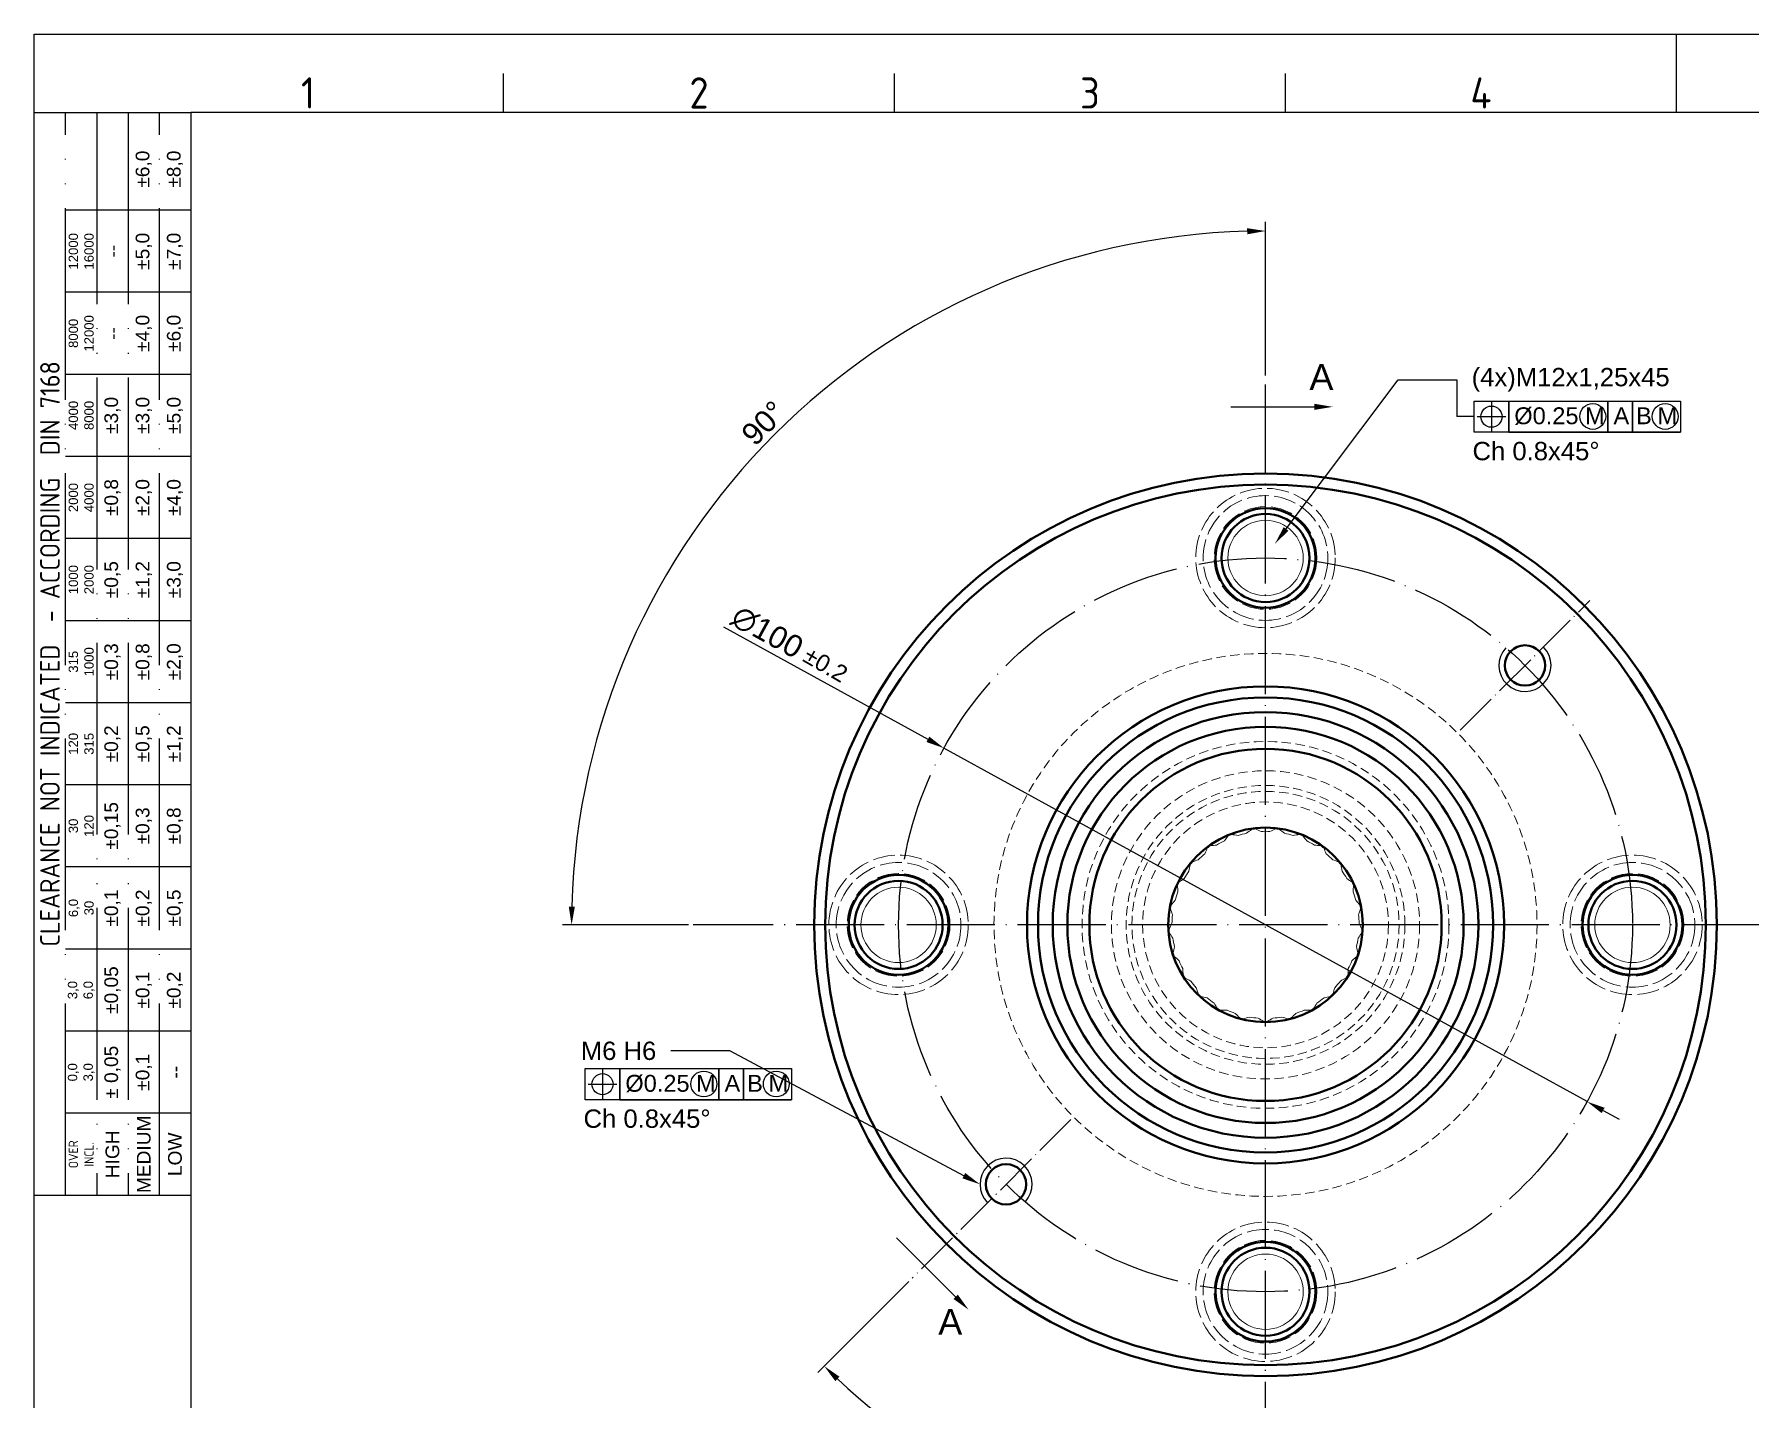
# Model space of a CAD drawing. Header units: millimetres. Extents: x 2429 to 2877, y 1091 to 1407.
# Drawn here: x 2429 to 2662.8, y 1221.5 to 1407.5 of the extents above; entities that cross this region are included whole.
import ezdxf
from ezdxf import colors
from ezdxf.entities.mleader import LeaderData, LeaderLine
from ezdxf.enums import TextEntityAlignment as Align
from ezdxf.math import Vec2, Vec3

# ---------------------------------------------------------------- set-up
doc = ezdxf.new("R2010")
doc.units = ezdxf.units.MM
for name, pattern in [('ACAD_ISO02W100', [15, 12, -3]), ('ACAD_ISO04W100', [30, 24, -3, 0, -3]), ('ACAD_ISO05W100', [33, 24, -3, 0, -3, 0, -3]), ('HIDDEN', [1.905, 1.27, -0.635])]:
    doc.linetypes.add(name, pattern=pattern)
for name, color, linetype, lineweight in [('AM_0', 7, 'Continuous', 40), ('AM_4', 1, 'ACAD_ISO04W100', 25), ('AM_5', 3, 'Continuous', 25), ('AM_BOR', 2, 'ACAD_ISO05W100', 35)]:
    doc.layers.add(name, color=color, linetype=linetype, lineweight=lineweight)
doc.styles.add('ACISOTS', font='isocp.shx', dxfattribs={"height": 1})
doc.styles.get("Standard").update_dxf_attribs({"font": 'arial.ttf'})
doc.dimstyles.new('ISO-25', dxfattribs={"dimtxt": 3, "dimasz": 2.5, "dimexe": 1.25, "dimexo": 0.625, "dimtad": 1, "dimtxsty": 'Standard', "dimcen": 2.5, "dimadec": 0, "dimazin": 0, "dimtfac": 1, "dimtmove": 0, "dimatfit": 3, "dimfxl": 1, "dimarcsym": 0})

# ---------------------------------------------------------------- blocks, each defined once
blk = doc.blocks.new('A3 ZTL')
for p, q in [((19.57, 280.82), (19.57, 9.78)), ((401.17, 280.82), (19.57, 280.82))]:
    blk.add_line(p, q)
at = {"layer": 'AM_BOR', "color": 135, "linetype": 'Continuous', "lineweight": 25}
for p, q in [((0, 0), (0, 290.61)), ((0, 290.61), (410.96, 290.61))]:
    blk.add_line(p, q, dxfattribs=at)
at = {"layer": 'AM_BOR', "color": 135, "lineweight": 25}
for p, q in [((205.48, 280.82), (205.48, 290.61)), ((58.71, 280.82), (58.71, 285.71)), ((107.63, 280.82), (107.63, 285.71)), ((156.56, 280.82), (156.56, 285.71)), ((3.91, 145.3), (3.91, 280.82)), ((7.83, 280.82), (7.83, 145.3)), ((11.74, 280.82), (11.74, 145.3)), ((15.66, 145.3), (15.66, 280.82)), ((19.57, 268.59), (3.91, 268.59)), ((19.57, 258.32), (3.91, 258.32)), ((19.57, 248.04), (3.91, 248.04)), ((19.57, 237.77), (3.91, 237.77)), ((19.57, 227.5), (3.91, 227.5)), ((19.57, 217.22), (3.91, 217.22)), ((19.57, 206.95), (3.91, 206.95)), ((19.57, 196.67), (3.91, 196.67)), ((19.57, 186.4), (3.91, 186.4)), ((19.57, 176.13), (3.91, 176.13)), ((19.57, 165.85), (3.91, 165.85)), ((19.57, 155.58), (3.91, 155.58))]:
    blk.add_line(p, q, dxfattribs=at)
blk.add_lwpolyline([(19.57, 145.3), (0, 145.3), (0, 280.82), (19.57, 280.82)], close=True, dxfattribs=at)
at = {"layer": 'AM_BOR', "color": 135, "lineweight": 25, "style": 'ACISOTS'}
for s, p in [('1', (34.25, 283.27)), ('2', (83.17, 283.27)), ('3', (132.09, 283.27)), ('4', (181.02, 283.27))]:
    blk.add_text(s, height=3.91, dxfattribs=at).set_placement(p, align=Align.MIDDLE)
at = {"layer": 'AM_BOR', "color": 135, "lineweight": 25, "attachment_point": 5, "rotation": 90}
for s, insert, char_height, width in [('±6,0', (13.7, 273.73), 1.712, 10.274), ('±8,0', (17.61, 273.73), 1.712, 10.274), ('12000\\P16000', (5.87, 263.45), 1.174, 10.274), ('--', (9.78, 263.45), 1.712, 10.274), ('±5,0', (13.7, 263.45), 1.712, 10.274), ('±7,0', (17.61, 263.45), 1.712, 10.274), ('8000\\P12000', (5.87, 253.18), 1.174, 10.274), ('--', (9.78, 253.18), 1.712, 10.274), ('±4,0', (13.7, 253.18), 1.712, 10.274), ('±6,0', (17.61, 253.18), 1.712, 10.274), ('{\\Fisocp.shx|c0;CLEARANCE NOT INDICATED  - ACCORDING  DIN 7168}', (1.96, 213.06), 2.4462, 135.5186), ('±3,0', (9.78, 242.91), 1.712, 10.274), ('±3,0', (13.7, 242.91), 1.712, 10.274), ('±5,0', (17.61, 242.91), 1.712, 10.274), ('4000\\P8000', (5.87, 242.91), 1.174, 10.274), ('2000\\P4000', (5.87, 232.63), 1.174, 10.274), ('±0,8', (9.78, 232.63), 1.712, 10.274), ('±2,0', (13.7, 232.63), 1.712, 10.274), ('±4,0', (17.61, 232.63), 1.712, 10.274), ('1000\\P2000', (5.87, 222.36), 1.174, 10.274), ('±0,5', (9.78, 222.36), 1.712, 10.274), ('±1,2', (13.7, 222.36), 1.712, 10.274), ('±3,0', (17.61, 222.36), 1.712, 10.274), ('315\\P1000', (5.87, 212.08), 1.174, 10.274), ('±0,3', (9.78, 212.08), 1.712, 10.274), ('±0,8', (13.7, 212.08), 1.712, 10.274), ('±2,0', (17.61, 212.08), 1.712, 10.274), ('±0,2', (9.78, 201.81), 1.712, 10.274), ('±0,5', (13.7, 201.81), 1.712, 10.274), ('±1,2', (17.61, 201.81), 1.712, 10.274), ('120\\P315', (5.87, 201.81), 1.174, 10.274), ('±0,15', (9.78, 191.54), 1.712, 10.274), ('±0,3', (13.7, 191.54), 1.712, 10.274), ('±0,8', (17.61, 191.54), 1.712, 10.274), ('30\\P120', (5.87, 191.54), 1.174, 10.274), ('±0,1', (9.78, 181.26), 1.712, 10.274), ('±0,2', (13.7, 181.26), 1.712, 10.274), ('±0,5', (17.61, 181.26), 1.712, 10.274), ('6,0\\P30', (5.87, 181.26), 1.174, 10.274), ('±0,05', (9.78, 170.99), 1.712, 10.274), ('3,0\\P6,0', (5.87, 170.99), 1.174, 10.274), ('±0,1', (13.7, 170.99), 1.712, 10.274), ('±0,2', (17.61, 170.99), 1.712, 10.274), ('± 0,05', (9.78, 160.71), 1.712, 10.274), ('0,0\\P3,0', (5.87, 160.71), 1.174, 10.274), ('\\pt4.69206;±0,1', (13.7, 160.71), 1.7123, 10.274), ('--', (17.61, 160.71), 1.712, 10.274), ('MEDIUM', (13.7, 150.44), 1.712, 10.274), ('HIGH', (9.78, 150.44), 1.712, 10.274), ('LOW', (17.61, 150.44), 1.712, 10.274), ('{\\Fisocp.shx|c0;OVER\\PINCL.}', (5.87, 150.44), 1.1742, 10.274)]:
    blk.add_mtext(s, dxfattribs=dict(at, insert=insert, char_height=char_height, width=width))
blk = doc.blocks.new('*D48')
at = {"layer": 'AM_5', "color": 0, "lineweight": -2, "transparency": 16777216}
for p, q in [((2522.96, 1326.7), (2550.81, 1311.39)), ((2640.63, 1262.01), (2553, 1310.18)), ((2642.82, 1260.8), (2645.01, 1259.6))]:
    blk.add_line(p, q, dxfattribs=at)
at = {"layer": 'AM_5', "color": 0, "transparency": 16777216}
for points in [[(2551.01, 1311.75), (2550.61, 1311.02), (2553, 1310.18)], [(2643.02, 1261.17), (2642.62, 1260.44), (2640.63, 1262.01)]]:
    blk.add_solid(points, dxfattribs=at)
at = {"layer": 'Defpoints', "color": 0, "transparency": 16777216}
for p in [(2553, 1310.18), (2640.63, 1262.01)]:
    blk.add_point(p, dxfattribs=at)
at = {"layer": 'AM_5', "color": 0, "transparency": 16777216, "insert": (2528.92, 1325.98), "char_height": 3, "attachment_point": 5, "rotation": 331.2004}
blk.add_mtext('∅100', dxfattribs=at)
blk = doc.blocks.new('*D49')
at = {"layer": 'AM_5', "color": 0, "lineweight": -2, "transparency": 16777216}
for p, q in [((2596.82, 1360.98), (2596.82, 1381.91)), ((2518.21, 1286.1), (2501.01, 1286.1))]:
    blk.add_line(p, q, dxfattribs=at)
blk.add_arc((2596.82, 1286.1), 94.56, 91.5149, 178.4851, dxfattribs=at)
at = {"layer": 'AM_5', "color": 0, "transparency": 16777216}
for points in [[(2594.31, 1381.04), (2594.32, 1380.21), (2596.82, 1380.66)], [(2502.71, 1288.59), (2501.87, 1288.6), (2502.26, 1286.1)]]:
    blk.add_solid(points, dxfattribs=at)
at = {"layer": 'Defpoints', "color": 0, "transparency": 16777216}
for p in [(2549.54, 1367.99), (2596.82, 1360.36), (2518.83, 1286.1), (2816.64, 1286.1), (2596.82, 1211.84)]:
    blk.add_point(p, dxfattribs=at)
at = {"layer": 'AM_5', "color": 0, "transparency": 16777216, "insert": (2528.43, 1354.48), "char_height": 3, "attachment_point": 5, "rotation": 45}
blk.add_mtext('90°', dxfattribs=at)
blk = doc.blocks.new('*D50')
at = {"layer": 'AM_5', "color": 0, "lineweight": -2, "transparency": 16777216}
for p, q in [((2548.21, 1237.49), (2535.8, 1225.08)), ((2596.82, 1211.21), (2596.82, 1199.8))]:
    blk.add_line(p, q, dxfattribs=at)
blk.add_arc((2596.82, 1286.1), 85.04, 226.6844, 268.3156, dxfattribs=at)
at = {"layer": 'AM_5', "color": 0, "transparency": 16777216}
for points in [[(2538.19, 1223.92), (2538.77, 1224.52), (2536.68, 1225.96)], [(2594.32, 1201.51), (2594.31, 1200.67), (2596.82, 1201.05)]]:
    blk.add_solid(points, dxfattribs=at)
at = {"layer": 'Defpoints', "color": 0, "transparency": 16777216}
for p in [(2596.82, 1360.36), (2570.3, 1259.58), (2548.65, 1237.93), (2554.3, 1212.45), (2596.82, 1211.84)]:
    blk.add_point(p, dxfattribs=at)
at = {"layer": 'AM_5', "color": 0, "transparency": 16777216, "insert": (2565.1, 1209.51), "char_height": 3, "attachment_point": 5, "rotation": 337.5}
blk.add_mtext('45°', dxfattribs=at)

msp = doc.modelspace()

# ---------------------------------------------------------------- linework, layer by layer
at = {"color": 7, "linetype": 'ACAD_ISO02W100', "lineweight": 15, "ltscale": 0.25}
for centre, radius in [((2596.817, 1336.096), 9.5), ((2596.817, 1336.096), 8.5), ((2596.817, 1336.096), 7), ((2546.817, 1286.096), 9.5), ((2646.817, 1286.096), 9.5), ((2546.817, 1286.096), 8.5), ((2546.817, 1286.096), 7), ((2646.817, 1286.096), 8.5), ((2646.817, 1286.096), 7), ((2596.817, 1236.096), 9.5), ((2596.817, 1236.096), 8.5), ((2596.817, 1236.096), 7)]:
    msp.add_circle(centre, radius, dxfattribs=at)
at = {"color": 7, "linetype": 'Continuous', "lineweight": 15}
for centre, radius in [((2596.817, 1336.096), 6), ((2596.817, 1336.096), 5.134), ((2546.817, 1286.096), 6), ((2546.817, 1286.096), 5.134), ((2646.817, 1286.096), 6), ((2646.817, 1286.096), 5.134), ((2596.817, 1236.096), 6), ((2596.817, 1236.096), 5.134)]:
    msp.add_circle(centre, radius, dxfattribs=at)
at = {"color": 7, "linetype": 'HIDDEN', "lineweight": 0}
for radius in [37, 25, 21, 19, 18.2, 16.75]:
    msp.add_circle((2596.817, 1286.096), radius, dxfattribs=at)
at = {"color": 7, "linetype": 'Continuous', "lineweight": 15}
for radius, start, end in [(12.75, 116.09841, 121.50159), (13.15, 110.51066, 112.68934), (12.75, 101.69841, 107.10159), (13.15, 96.11066, 98.28934), (12.75, 87.29841, 92.70159), (13.15, 81.71066, 83.88934), (12.75, 72.89841, 78.30159), (13.15, 67.31066, 69.48934), (12.75, 58.49841, 63.90159), (12.75, 130.49841, 135.90159), (13.15, 124.91066, 127.08934), (13.15, 52.91066, 55.08934), (12.75, 44.09841, 49.50159), (12.75, 144.89841, 150.30159), (13.15, 139.31066, 141.48934), (13.15, 38.51066, 40.68934), (12.75, 29.69841, 35.10159), (12.75, 159.29841, 164.70159), (13.15, 153.71066, 155.88934), (13.15, 24.11066, 26.28934), (12.75, 15.29841, 20.70159), (13.15, 168.11066, 170.28934), (13.15, 9.71066, 11.88934), (12.75, 173.69841, 179.10159), (12.75, 0.89841, 6.30159), (13.15, 182.51066, 184.68934), (12.75, 188.09841, 193.50159), (12.75, 346.49841, 351.90159), (13.15, 355.31066, 357.48934), (13.15, 196.91066, 199.08934), (12.75, 202.49841, 207.90159), (12.75, 332.09841, 337.50159), (13.15, 340.91066, 343.08934), (13.15, 211.31066, 213.48934), (13.15, 326.51066, 328.68934), (12.75, 216.89841, 222.30159), (13.15, 225.71066, 227.88934), (13.15, 312.11066, 314.28934), (12.75, 317.69841, 323.10159), (12.75, 231.29841, 236.70159), (13.15, 240.11066, 242.28934), (12.75, 245.69841, 251.10159), (12.75, 288.89841, 294.30159), (13.15, 297.71066, 299.88934), (12.75, 303.29841, 308.70159), (13.15, 254.51066, 256.68934), (12.75, 260.09841, 265.50159), (13.15, 268.91066, 271.08934), (12.75, 274.49841, 279.90159), (13.15, 283.31066, 285.48934)]:
    msp.add_arc((2596.817, 1286.096), radius, start, end, dxfattribs=at)
for points in [[(2591.744, 1298.228), (2591.566, 1298.002), (2591.387, 1297.774), (2591.208, 1297.546)], [(2593.067, 1298.282), (2592.78, 1298.326), (2592.494, 1298.369), (2592.209, 1298.412)], [(2594.921, 1299.109), (2594.692, 1298.934), (2594.462, 1298.758), (2594.232, 1298.581)], [(2596.216, 1298.832), (2595.949, 1298.945), (2595.682, 1299.059), (2595.417, 1299.171)], [(2598.217, 1299.171), (2597.951, 1299.059), (2597.685, 1298.945), (2597.418, 1298.832)], [(2599.402, 1298.581), (2599.171, 1298.758), (2598.942, 1298.934), (2598.713, 1299.109)], [(2601.424, 1298.412), (2601.139, 1298.369), (2600.853, 1298.326), (2600.566, 1298.282)], [(2602.426, 1297.546), (2602.246, 1297.774), (2602.067, 1298.002), (2601.889, 1298.228)], [(2587.66, 1294.969), (2587.388, 1294.868), (2587.116, 1294.769), (2586.846, 1294.669)], [(2588.887, 1296.586), (2588.77, 1296.322), (2588.654, 1296.057), (2588.537, 1295.791)], [(2590.155, 1296.967), (2589.866, 1296.938), (2589.578, 1296.909), (2589.291, 1296.88)], [(2604.343, 1296.88), (2604.056, 1296.909), (2603.768, 1296.938), (2603.479, 1296.967)], [(2605.097, 1295.791), (2604.98, 1296.057), (2604.863, 1296.322), (2604.747, 1296.586)], [(2606.788, 1294.669), (2606.517, 1294.769), (2606.246, 1294.868), (2605.973, 1294.969)], [(2586.527, 1294.284), (2586.48, 1294), (2586.433, 1293.714), (2586.386, 1293.428)], [(2607.248, 1293.428), (2607.201, 1293.714), (2607.154, 1294), (2607.107, 1294.284)], [(2584.814, 1291.468), (2584.839, 1291.181), (2584.865, 1290.893), (2584.89, 1290.603)], [(2585.742, 1292.413), (2585.502, 1292.248), (2585.264, 1292.084), (2585.027, 1291.92)], [(2608.607, 1291.92), (2608.369, 1292.084), (2608.131, 1292.248), (2607.892, 1292.413)], [(2608.744, 1290.603), (2608.769, 1290.893), (2608.794, 1291.181), (2608.82, 1291.468)], [(2583.855, 1288.314), (2583.951, 1288.042), (2584.047, 1287.769), (2584.144, 1287.496)], [(2584.519, 1289.46), (2584.328, 1289.241), (2584.138, 1289.023), (2583.949, 1288.805)], [(2609.685, 1288.805), (2609.496, 1289.023), (2609.306, 1289.241), (2609.115, 1289.46)], [(2609.49, 1287.496), (2609.586, 1287.769), (2609.683, 1288.042), (2609.778, 1288.314)], [(2584.068, 1286.296), (2583.938, 1286.036), (2583.809, 1285.778), (2583.679, 1285.52)], [(2609.954, 1285.52), (2609.825, 1285.778), (2609.695, 1286.036), (2609.565, 1286.296)], [(2583.711, 1285.021), (2583.871, 1284.782), (2584.032, 1284.541), (2584.194, 1284.3)], [(2609.44, 1284.3), (2609.601, 1284.541), (2609.762, 1284.782), (2609.923, 1285.021)], [(2584.419, 1283.119), (2584.358, 1282.835), (2584.296, 1282.553), (2584.235, 1282.271)], [(2584.39, 1281.795), (2584.605, 1281.603), (2584.821, 1281.411), (2585.037, 1281.217)], [(2608.596, 1281.217), (2608.813, 1281.411), (2609.029, 1281.603), (2609.244, 1281.795)], [(2609.398, 1282.271), (2609.337, 1282.553), (2609.276, 1282.835), (2609.214, 1283.119)], [(2585.549, 1280.13), (2585.56, 1279.839), (2585.571, 1279.55), (2585.582, 1279.262)], [(2585.85, 1278.84), (2586.106, 1278.708), (2586.363, 1278.575), (2586.621, 1278.441)], [(2607.013, 1278.441), (2607.271, 1278.575), (2607.528, 1278.708), (2607.784, 1278.84)], [(2608.052, 1279.262), (2608.063, 1279.55), (2608.074, 1279.839), (2608.085, 1280.13)], [(2587.387, 1277.515), (2587.47, 1277.237), (2587.552, 1276.959), (2587.634, 1276.683)], [(2587.999, 1276.341), (2588.28, 1276.276), (2588.562, 1276.211), (2588.845, 1276.146)], [(2604.789, 1276.146), (2605.072, 1276.211), (2605.354, 1276.276), (2605.635, 1276.341)], [(2605.999, 1276.683), (2606.081, 1276.959), (2606.164, 1277.237), (2606.247, 1277.515)], [(2589.817, 1275.439), (2589.967, 1275.19), (2590.115, 1274.942), (2590.264, 1274.695)], [(2590.702, 1274.454), (2590.99, 1274.461), (2591.279, 1274.469), (2591.57, 1274.476)], [(2592.687, 1274.033), (2592.894, 1273.829), (2593.1, 1273.626), (2593.305, 1273.424)], [(2600.329, 1273.424), (2600.534, 1273.626), (2600.74, 1273.829), (2600.946, 1274.033)], [(2602.064, 1274.476), (2602.354, 1274.469), (2602.644, 1274.461), (2602.932, 1274.454)], [(2603.37, 1274.695), (2603.518, 1274.942), (2603.667, 1275.19), (2603.817, 1275.439)], [(2593.789, 1273.299), (2594.067, 1273.378), (2594.345, 1273.457), (2594.624, 1273.536)], [(2595.817, 1273.385), (2596.068, 1273.239), (2596.318, 1273.094), (2596.567, 1272.948)], [(2597.067, 1272.948), (2597.316, 1273.094), (2597.566, 1273.239), (2597.817, 1273.385)], [(2599.009, 1273.536), (2599.289, 1273.457), (2599.567, 1273.378), (2599.844, 1273.299)]]:
    msp.add_open_spline(points, degree=3, dxfattribs=at)
at = {"layer": 'AM_0'}
for centre, radius in [((2596.817, 1286.096), 61.5), ((2596.817, 1286.096), 60), ((2596.817, 1286.096), 60), ((2596.817, 1336.096), 6.8), ((2596.817, 1336.096), 6), ((2632.172, 1321.451), 2.75), ((2596.817, 1286.096), 32.5), ((2596.817, 1286.096), 31), ((2596.817, 1286.096), 29), ((2596.817, 1286.096), 27), ((2596.817, 1286.096), 24), ((2596.817, 1286.096), 13.25), ((2546.817, 1286.096), 6.8), ((2646.817, 1286.096), 6.8), ((2546.817, 1286.096), 6), ((2646.817, 1286.096), 6), ((2561.461, 1250.741), 2.75), ((2596.817, 1236.096), 6.8), ((2596.817, 1236.096), 6)]:
    msp.add_circle(centre, radius, dxfattribs=at)
at = {"layer": 'AM_4', "ltscale": 0.5}
for p, q in [((2596.817, 1211.837), (2596.817, 1360.356)), ((2816.641, 1286.096), (2518.831, 1286.096))]:
    msp.add_line(p, q, dxfattribs=at)
at = {"layer": 'AM_4', "ltscale": 0.25}
for p, q in [((2623.333, 1312.613), (2641.011, 1330.29)), ((2570.3, 1259.58), (2548.65, 1237.929))]:
    msp.add_line(p, q, dxfattribs=at)
at = {"layer": 'AM_4', "ltscale": 0.5}
msp.add_circle((2596.817, 1286.096), 50, dxfattribs=at)
at = {"layer": 'AM_5'}
for p, q in [((2622.906, 1360.382), (2622.906, 1355.36)), ((2592.076, 1356.695), (2603.468, 1356.695)), ((2627.603, 1357.363), (2627.603, 1353.358)), ((2625.242, 1355.36), (2622.906, 1355.36)), ((2625.651, 1355.36), (2629.556, 1355.36)), ((2629.965, 1353.243), (2643.452, 1353.243)), ((2643.452, 1353.243), (2646.836, 1353.243)), ((2646.836, 1353.243), (2653.372, 1353.243)), ((2506.469, 1266.385), (2506.469, 1262.38)), ((2504.516, 1264.383), (2508.422, 1264.383)), ((2508.83, 1262.265), (2522.318, 1262.265)), ((2522.318, 1262.265), (2525.702, 1262.265)), ((2525.702, 1262.265), (2532.238, 1262.265)), ((2546.534, 1243.467), (2554.59, 1235.411))]:
    msp.add_line(p, q, dxfattribs=at)
for points in [[(2625.242, 1357.478), (2629.965, 1357.478), (2629.965, 1353.243), (2625.242, 1353.243)], [(2629.965, 1357.478), (2643.452, 1357.478), (2643.452, 1353.243), (2629.965, 1353.243)], [(2643.452, 1357.478), (2646.836, 1357.478), (2646.836, 1353.243), (2643.452, 1353.243)], [(2646.836, 1357.478), (2653.372, 1357.478), (2653.372, 1353.243), (2646.836, 1353.243)], [(2504.108, 1266.5), (2508.83, 1266.5), (2508.83, 1262.265), (2504.108, 1262.265)], [(2508.83, 1266.5), (2522.318, 1266.5), (2522.318, 1262.265), (2508.83, 1262.265)], [(2522.318, 1266.5), (2525.702, 1266.5), (2525.702, 1262.265), (2522.318, 1262.265)], [(2525.702, 1266.5), (2532.238, 1266.5), (2532.238, 1262.265), (2525.702, 1262.265)]]:
    msp.add_lwpolyline(points, close=True, dxfattribs=at)
for centre, radius in [((2627.603, 1355.36), 1.441), ((2641.411, 1355.388), 1.757), ((2651.28, 1355.388), 1.757), ((2506.469, 1264.383), 1.441), ((2520.277, 1264.41), 1.757), ((2530.146, 1264.41), 1.757)]:
    msp.add_circle(centre, radius, dxfattribs=at)
for centre, start, end in [((2632.172, 1321.451), 137.03443, 45), ((2561.461, 1250.741), 317.03443, 225)]:
    msp.add_arc(centre, 3.55, start, end, dxfattribs=at)
for points in [[(2603.468, 1356.279), (2603.468, 1357.112), (2605.968, 1356.695)], [(2554.884, 1235.706), (2554.295, 1235.117), (2556.357, 1233.644)]]:
    msp.add_solid(points, dxfattribs=at)

# ---------------------------------------------------------------- block references
at = {"linetype": 'ByBlock', "lineweight": 0, "xscale": 1.089, "yscale": 1.089, "zscale": 1.089}
msp.add_blockref('A3 ZTL', (2429.046, 1090.997), dxfattribs=at)

# ---------------------------------------------------------------- texts
at = {"layer": 'AM_5'}
for s, width, insert, char_height, attachment_point in [('A', 12.46166, (2602.802, 1359.013), 3.5, 7), ('%%C0.25', 18.23779, (2630.718, 1356.63), 2.3, 1), ('M', 18.23779, (2640.359, 1356.63), 2.3, 1), ('A', 18.23779, (2644.234, 1356.63), 2.3, 1), ('B', 18.23779, (2647.308, 1356.63), 2.3, 1), ('M', 18.23779, (2650.228, 1356.63), 2.3, 1), ('%%C0.25', 18.23779, (2509.584, 1265.653), 2.3, 1), ('M', 18.23779, (2519.225, 1265.653), 2.3, 1), ('A', 18.23779, (2523.1, 1265.653), 2.3, 1), ('B', 18.23779, (2526.174, 1265.653), 2.3, 1), ('M', 18.23779, (2529.093, 1265.653), 2.3, 1), ('A', 12.46166, (2552.23, 1233.761), 3.5, 1)]:
    msp.add_mtext_dynamic_manual_height_columns(s, width=width, gutter_width=12.5, heights=[0], dxfattribs=dict(at, insert=insert, char_height=char_height, attachment_point=attachment_point))
at = {"layer": 'AM_5', "color": 3, "char_height": 2.5, "attachment_point": 1}
for insert in [(2625.022, 1351.916), (2503.888, 1260.939)]:
    msp.add_mtext_dynamic_manual_height_columns('Ch 0.8x45%%D', width=40.20612, gutter_width=12.5, heights=[0], dxfattribs=dict(at, insert=insert))
at = {"layer": 'AM_5', "insert": (2534.752, 1324.115), "char_height": 2.3, "attachment_point": 1, "rotation": 330.0839}
msp.add_mtext_dynamic_manual_height_columns('%%P0.2', width=18.23779, gutter_width=12.5, heights=[0], dxfattribs=at)

# ---------------------------------------------------------------- dimensions: what is measured, and where the dimension line sits
at = {"layer": 'AM_5'}
for base, line1, line2, picture, middle in [((2549.537, 1367.987), ((2816.641, 1286.096), (2518.831, 1286.096)), ((2596.817, 1211.837), (2596.817, 1360.356)), '*D49', (2528.428, 1354.485)), ((2554.296, 1212.447), ((2596.817, 1211.837), (2596.817, 1360.356)), ((2570.3, 1259.58), (2548.65, 1237.929)), '*D50', (2565.096, 1209.514))]:
    dim = msp.add_angular_dim_2l(base=base, line1=line1, line2=line2, dimstyle='ISO-25', dxfattribs=at)
    dim.commit()
    dim.dimension.update_dxf_attribs({"geometry": picture, "text_midpoint": middle})
dim = msp.add_diameter_dim_2p(p1=(2640.632, 1262.009), p2=(2553.001, 1310.183), dimstyle='ISO-25', dxfattribs=at)
dim.commit()
dim.dimension.update_dxf_attribs({"geometry": '*D48', "text_midpoint": (2527.837, 1324.017), "dimtype": 163})

# ---------------------------------------------------------------- leaders
ml = msp.add_multileader_mtext('Standard', dxfattribs=at)
ml.set_content('(4x)M12x1,25x45', color=256)
ml.set_leader_properties()
ml.build(insert=Vec2(0, 0))
ml.multileader.update_dxf_attribs({"arrow_head_size": 2.5})
ctx = ml.context
ctx.base_point, ctx.char_height, ctx.arrow_head_size, ctx.plane_origin = Vec3(2622.906, 1360.382), 2.5, 2.5, Vec3(2601.352, 1337.486)
notes = []
notes.append((ctx, [(0, (1, 1, 0), (2614.906, 1360.382), (1, 0), 8, [(0, [(2598.117, 1338.056)], 0, [])])]))
ctx.mtext.insert, ctx.mtext.flow_direction = Vec3(2624.906, 1361.999), 5
ml = msp.add_multileader_mtext('Standard', dxfattribs=at)
ml.set_content('M6 H6', color=256)
ml.set_leader_properties()
ml.build(insert=Vec2(0, 0))
ml.multileader.update_dxf_attribs({"arrow_head_size": 2.5})
ctx = ml.context
ctx.base_point, ctx.char_height, ctx.arrow_head_size, ctx.plane_origin = Vec3(2501.934, 1268.916), 2.5, 2.5, Vec3(2476.514, 1225.556)
ctx.text_align_type = 2
notes.append((ctx, [(1, (1, 1, 0), (2523.801, 1268.916), (-1, 0), 8, [(0, [(2557.911, 1250.741)], 0, [])])]))
ctx.mtext.insert, ctx.mtext.alignment, ctx.mtext.flow_direction = Vec3(2513.801, 1270.187), 3, 5
for ctx, leaders in notes:
    for number, flags, end, landing, length, lines in leaders:
        leader = LeaderData()
        leader.index, (leader.has_last_leader_line, leader.has_dogleg_vector, leader.attachment_direction) = number, flags
        leader.last_leader_point, leader.dogleg_vector, leader.dogleg_length = Vec3(end), Vec3(landing), length
        for number, points, colour, breaks in lines:
            line = LeaderLine()
            line.index, line.vertices, line.color, line.breaks = number, Vec3.list(points), colors.encode_raw_color(colour), breaks
            leader.lines.append(line)
        ctx.leaders.append(leader)

doc.saveas('drawing.dxf')
